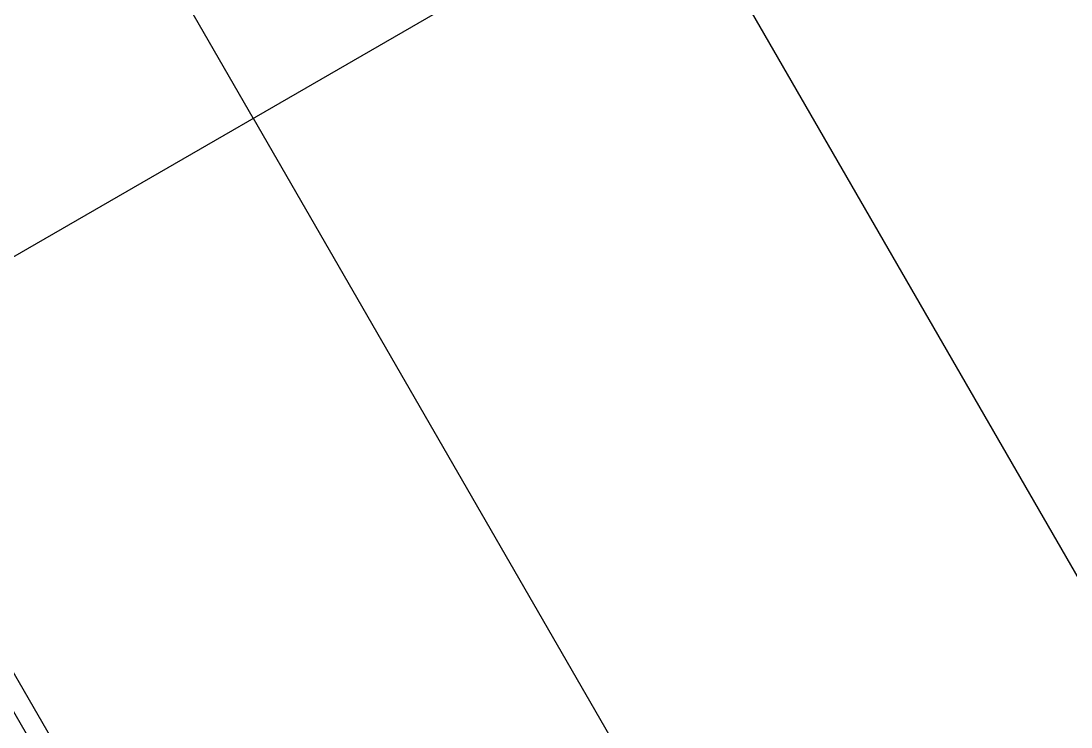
# Model space of a CAD drawing. Header units: metres. Extents: x 99558 to 100592, y 49739 to 50255.
# Drawn here: x 100031.89 to 100037.3, y 50059.55 to 50063.19 of the extents above; entities that cross this region are included whole.
import ezdxf

# ---------------------------------------------------------------- set-up
doc = ezdxf.new("R2010")
doc.units = ezdxf.units.M
doc.header["$MEASUREMENT"] = 0
doc.layers.add('ParkingSpace', color=252, linetype='Continuous')
doc.layers.add('Walkway', color=96, linetype='Continuous')

# ---------------------------------------------------------------- blocks, each defined once
blk = doc.blocks.new('ParkingSpaces')
at = {"layer": 'ParkingSpace'}
for points in [[(17.5, 5), (17.5, 10)], [(20, 5), (0, 5)], [(15, 5), (15, 0)], [(17.5, 5), (17.5, 0)]]:
    blk.add_lwpolyline(points, dxfattribs=at)

msp = doc.modelspace()

# ---------------------------------------------------------------- linework, layer by layer
at = {"layer": 'Walkway'}
for points in [[(100039.3324, 50038.8744), (100041.9304, 50040.3744, 0.414214), (100042.2965, 50041.7404), (100019.5465, 50081.1445, 0.414214), (100018.1804, 50081.5106), (100015.5824, 50080.0106, 0.414214), (100015.2163, 50078.6445), (100037.9663, 50039.2404, 0.414214)], [(100039.2824, 50038.961), (100041.8804, 50040.461, 0.414214), (100042.2099, 50041.6904), (100019.4599, 50081.0945, 0.414214), (100018.2304, 50081.424), (100015.6324, 50079.924, 0.414214), (100015.3029, 50078.6945), (100038.0529, 50039.2904, 0.414214)]]:
    msp.add_lwpolyline(points, format="xyb", close=True, dxfattribs=at)

# ---------------------------------------------------------------- block references
at = {"xscale": -1, "rotation": 29.99999999993395}
msp.add_blockref('ParkingSpaces', (100050.742, 50067.1123), dxfattribs=at)

doc.saveas('drawing.dxf')
